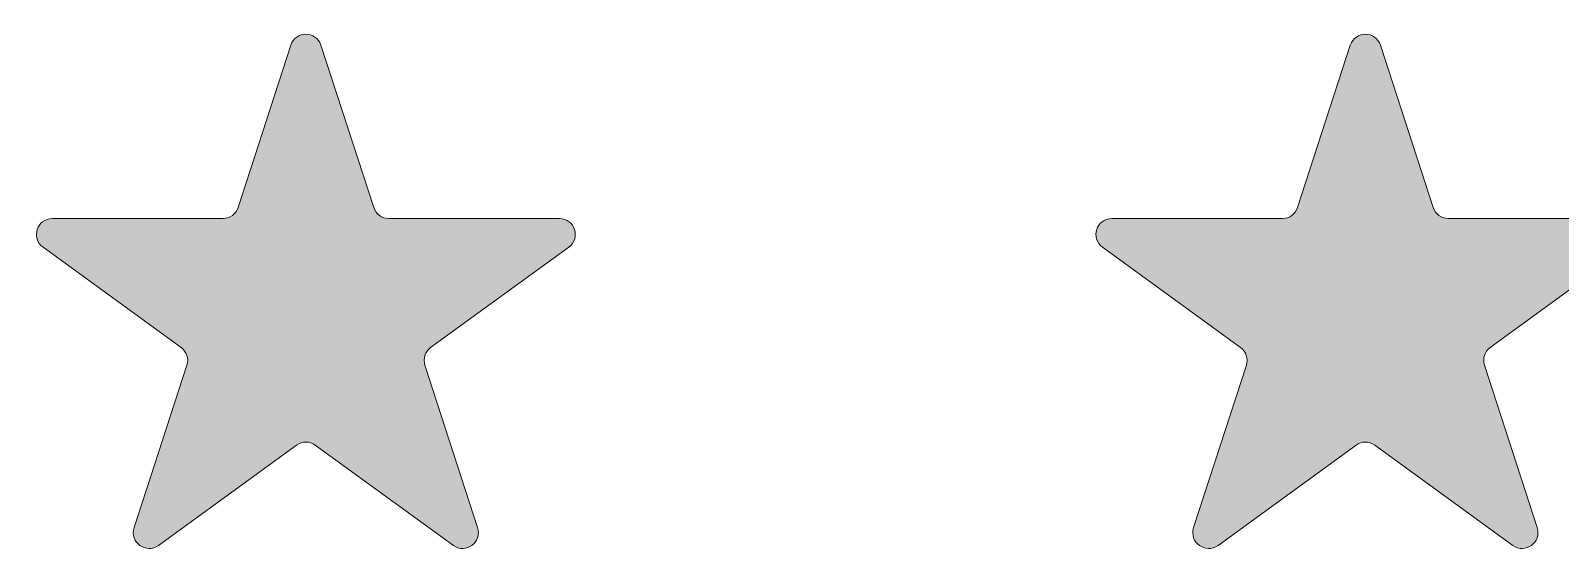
# Model space of a CAD drawing. Header units: inches. Extents: x 150 to 930, y -913 to -168.
# Drawn here: x 686.3 to 807.8, y -912.9 to -871.3 of the extents above; entities that cross this region are included whole.
import ezdxf

# ---------------------------------------------------------------- set-up
doc = ezdxf.new("R2010")
doc.units = ezdxf.units.IN
doc.header["$MEASUREMENT"] = 0
doc.layers.add('Layer 1', color=7, linetype='Continuous')

# ---------------------------------------------------------------- blocks, each defined once
blk = doc.blocks.new('block 9')
at = {"layer": 'Layer 1', "true_color": 0xce432c}
h = blk.add_hatch(color=22, dxfattribs=at)
h.dxf.hatch_style = 2
edge = h.paths.add_edge_path()
edge.add_spline(control_points=[(709.39, -872.51), (709.39, -872.51), (713.58, -885.39), (713.58, -885.39), (713.75, -885.91), (714.23, -886.26), (714.78, -886.26), (714.78, -886.26), (728.33, -886.26), (728.33, -886.26), (729.54, -886.26), (730.05, -887.82), (729.06, -888.54), (729.06, -888.54), (718.1, -896.5), (718.1, -896.5), (717.66, -896.82), (717.48, -897.39), (717.65, -897.91), (717.65, -897.91), (721.83, -910.79), (721.83, -910.79), (722.21, -911.95), (720.88, -912.92), (719.9, -912.2), (719.9, -912.2), (708.94, -904.24), (708.94, -904.24), (708.5, -903.92), (707.9, -903.92), (707.46, -904.24), (707.46, -904.24), (696.5, -912.2), (696.5, -912.2), (695.51, -912.92), (694.18, -911.95), (694.56, -910.79), (694.56, -910.79), (698.75, -897.91), (698.75, -897.91), (698.92, -897.39), (698.73, -896.82), (698.29, -896.5), (698.29, -896.5), (687.33, -888.54), (687.33, -888.54), (686.34, -887.82), (686.85, -886.26), (688.07, -886.26), (688.07, -886.26), (701.62, -886.26), (701.62, -886.26), (702.16, -886.26), (702.65, -885.91), (702.81, -885.39), (702.81, -885.39), (707, -872.51), (707, -872.51), (707.38, -871.35), (709.02, -871.35), (709.39, -872.51)], knot_values=[0, 0, 0, 0, 1, 1, 1, 2, 2, 2, 3, 3, 3, 4, 4, 4, 5, 5, 5, 6, 6, 6, 7, 7, 7, 8, 8, 8, 9, 9, 9, 10, 10, 10, 11, 11, 11, 12, 12, 12, 13, 13, 13, 14, 14, 14, 15, 15, 15, 16, 16, 16, 17, 17, 17, 18, 18, 18, 19, 19, 19, 20, 20, 20, 20], degree=3, periodic=1)
h = blk.add_hatch(color=22, dxfattribs=at)
h.dxf.hatch_style = 2
edge = h.paths.add_edge_path()
edge.add_spline(control_points=[(793.49, -872.51), (793.49, -872.51), (797.68, -885.39), (797.68, -885.39), (797.85, -885.91), (798.33, -886.26), (798.88, -886.26), (798.88, -886.26), (812.42, -886.26), (812.42, -886.26), (813.64, -886.26), (814.15, -887.82), (813.16, -888.54), (813.16, -888.54), (802.2, -896.5), (802.2, -896.5), (801.76, -896.82), (801.58, -897.39), (801.75, -897.91), (801.75, -897.91), (805.93, -910.79), (805.93, -910.79), (806.31, -911.95), (804.98, -912.92), (804, -912.2), (804, -912.2), (793.04, -904.24), (793.04, -904.24), (792.59, -903.92), (792, -903.92), (791.56, -904.24), (791.56, -904.24), (780.6, -912.2), (780.6, -912.2), (779.61, -912.92), (778.28, -911.95), (778.66, -910.79), (778.66, -910.79), (782.85, -897.91), (782.85, -897.91), (783.01, -897.39), (782.83, -896.82), (782.39, -896.5), (782.39, -896.5), (771.43, -888.54), (771.43, -888.54), (770.44, -887.82), (770.95, -886.26), (772.17, -886.26), (772.17, -886.26), (785.72, -886.26), (785.72, -886.26), (786.26, -886.26), (786.74, -885.91), (786.91, -885.39), (786.91, -885.39), (791.1, -872.51), (791.1, -872.51), (791.48, -871.35), (793.12, -871.35), (793.49, -872.51)], knot_values=[0, 0, 0, 0, 1, 1, 1, 2, 2, 2, 3, 3, 3, 4, 4, 4, 5, 5, 5, 6, 6, 6, 7, 7, 7, 8, 8, 8, 9, 9, 9, 10, 10, 10, 11, 11, 11, 12, 12, 12, 13, 13, 13, 14, 14, 14, 15, 15, 15, 16, 16, 16, 17, 17, 17, 18, 18, 18, 19, 19, 19, 20, 20, 20, 20], degree=3, periodic=1)
at = {"layer": 'Layer 1', "lineweight": 0}
for points in [[(709.39, -872.51), (709.39, -872.51), (713.58, -885.39), (713.58, -885.39), (713.75, -885.91), (714.23, -886.26), (714.78, -886.26), (714.78, -886.26), (728.33, -886.26), (728.33, -886.26), (729.54, -886.26), (730.05, -887.82), (729.06, -888.54), (729.06, -888.54), (718.1, -896.5), (718.1, -896.5), (717.66, -896.82), (717.48, -897.39), (717.65, -897.91), (717.65, -897.91), (721.83, -910.79), (721.83, -910.79), (722.21, -911.95), (720.88, -912.92), (719.9, -912.2), (719.9, -912.2), (708.94, -904.24), (708.94, -904.24), (708.5, -903.92), (707.9, -903.92), (707.46, -904.24), (707.46, -904.24), (696.5, -912.2), (696.5, -912.2), (695.51, -912.92), (694.18, -911.95), (694.56, -910.79), (694.56, -910.79), (698.75, -897.91), (698.75, -897.91), (698.92, -897.39), (698.73, -896.82), (698.29, -896.5), (698.29, -896.5), (687.33, -888.54), (687.33, -888.54), (686.34, -887.82), (686.85, -886.26), (688.07, -886.26), (688.07, -886.26), (701.62, -886.26), (701.62, -886.26), (702.16, -886.26), (702.65, -885.91), (702.81, -885.39), (702.81, -885.39), (707, -872.51), (707, -872.51), (707.38, -871.35), (709.02, -871.35), (709.39, -872.51)], [(793.49, -872.51), (793.49, -872.51), (797.68, -885.39), (797.68, -885.39), (797.85, -885.91), (798.33, -886.26), (798.88, -886.26), (798.88, -886.26), (812.42, -886.26), (812.42, -886.26), (813.64, -886.26), (814.15, -887.82), (813.16, -888.54), (813.16, -888.54), (802.2, -896.5), (802.2, -896.5), (801.76, -896.82), (801.58, -897.39), (801.75, -897.91), (801.75, -897.91), (805.93, -910.79), (805.93, -910.79), (806.31, -911.95), (804.98, -912.92), (804, -912.2), (804, -912.2), (793.04, -904.24), (793.04, -904.24), (792.59, -903.92), (792, -903.92), (791.56, -904.24), (791.56, -904.24), (780.6, -912.2), (780.6, -912.2), (779.61, -912.92), (778.28, -911.95), (778.66, -910.79), (778.66, -910.79), (782.85, -897.91), (782.85, -897.91), (783.01, -897.39), (782.83, -896.82), (782.39, -896.5), (782.39, -896.5), (771.43, -888.54), (771.43, -888.54), (770.44, -887.82), (770.95, -886.26), (772.17, -886.26), (772.17, -886.26), (785.72, -886.26), (785.72, -886.26), (786.26, -886.26), (786.74, -885.91), (786.91, -885.39), (786.91, -885.39), (791.1, -872.51), (791.1, -872.51), (791.48, -871.35), (793.12, -871.35), (793.49, -872.51)]]:
    blk.add_open_spline(points, degree=3, knots=[0, 0, 0, 0, 1, 1, 1, 2, 2, 2, 3, 3, 3, 4, 4, 4, 5, 5, 5, 6, 6, 6, 7, 7, 7, 8, 8, 8, 9, 9, 9, 10, 10, 10, 11, 11, 11, 12, 12, 12, 13, 13, 13, 14, 14, 14, 15, 15, 15, 16, 16, 16, 17, 17, 17, 18, 18, 18, 19, 19, 19, 20, 20, 20, 20], dxfattribs=at)
blk = doc.blocks.new('block 2')
at = {"layer": 'Layer 1'}
blk.add_blockref('block 9', (0, 0), dxfattribs=at)

msp = doc.modelspace()

# ---------------------------------------------------------------- block references
at = {"layer": 'Layer 1'}
msp.add_blockref('block 2', (0, 0), dxfattribs=at)

doc.saveas('drawing.dxf')
